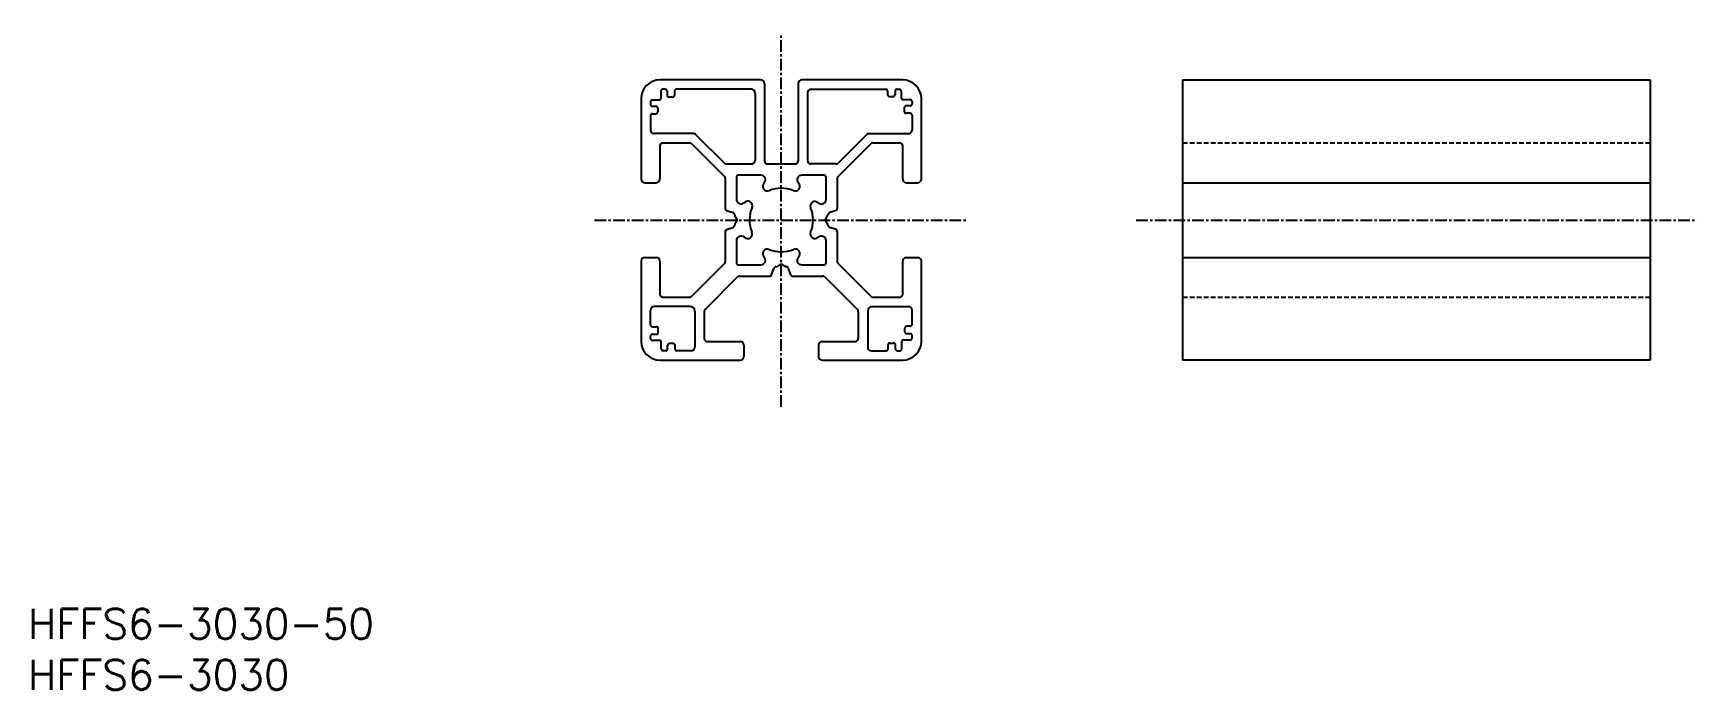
# Model space of a CAD drawing. Extents: x -55 to 123, y -29 to 42.
import ezdxf

# ---------------------------------------------------------------- set-up
doc = ezdxf.new("R2010")
doc.units = 0
doc.linetypes.add('CENTER', pattern=[2, 1.25, -0.25, 0.25, -0.25])
doc.linetypes.add('DASHED', pattern=[0.75, 0.5, -0.25])
doc.layers.get('0').update_dxf_attribs({"linetype": 'CONTINUOUS'})
doc.layers.add('CENTER', color=1, linetype='CENTER')
doc.styles.get("Standard").update_dxf_attribs({"font": 'txt.shx', "bigfont": 'bigfont.shx'})

msp = doc.modelspace()

# ---------------------------------------------------------------- linework, layer by layer
at = {"color": 7, "linetype": 'CONTINUOUS'}
for p, q in [((22.81, 36.74), (12.01, 36.74)), ((12.58, 35.74), (12.32, 35.74)), ((21.81, 35.74), (13.78, 35.74)), ((23.21, 36.34), (23.21, 28.04)), ((26.81, 36.34), (26.81, 28.04)), ((38.01, 36.74), (27.21, 36.74)), ((28.21, 35.74), (36.19, 35.74)), ((37.39, 35.74), (37.65, 35.74)), ((68.01, 6.74), (68.01, 36.74)), ((68.01, 36.74), (118.01, 36.74)), ((118.01, 36.74), (118.01, 6.74)), ((10.01, 34.74), (10.01, 26.14)), ((11.01, 34.38), (11.01, 34.12)), ((11.92, 34.58), (11.21, 34.58)), ((11.21, 33.92), (11.21, 33.92)), ((11.21, 33.92), (11.59, 33.92)), ((12.12, 35.54), (12.12, 34.78)), ((12.78, 35.54), (12.78, 35.54)), ((12.78, 35.54), (12.78, 35.11)), ((13.38, 34.91), (12.98, 34.91)), ((13.58, 35.54), (13.58, 35.54)), ((13.58, 35.54), (13.58, 35.11)), ((22.21, 35.34), (22.21, 28.14)), ((27.81, 35.34), (27.81, 28.14)), ((36.39, 35.54), (36.39, 35.54)), ((36.39, 35.54), (36.39, 35.17)), ((36.59, 34.97), (36.99, 34.97)), ((37.19, 35.54), (37.19, 35.54)), ((37.19, 35.54), (37.19, 35.17)), ((37.85, 35.54), (37.85, 34.83)), ((38.05, 34.63), (38.81, 34.63)), ((38.81, 33.97), (38.38, 33.97)), ((38.81, 33.97), (38.81, 33.97)), ((39.01, 34.43), (39.01, 34.17)), ((40.01, 26.14), (40.01, 34.74)), ((11.01, 32.92), (11.01, 31.39)), ((11.21, 33.12), (11.59, 33.12)), ((11.79, 33.72), (11.79, 33.32)), ((38.18, 33.77), (38.18, 33.37)), ((38.81, 33.17), (38.38, 33.17)), ((39.01, 32.97), (39.01, 31.39)), ((15.6, 30.99), (11.41, 30.99)), ((15.88, 30.87), (18.89, 27.86)), ((34.14, 30.87), (31.13, 27.86)), ((34.43, 30.99), (38.61, 30.99)), ((12.01, 29.69), (12.01, 26.14)), ((12.31, 29.99), (15.22, 29.99)), ((15.43, 29.9), (18.92, 26.41)), ((34.59, 29.9), (31.1, 26.41)), ((34.8, 29.99), (37.71, 29.99)), ((38.01, 26.14), (38.01, 29.69)), ((19.18, 27.74), (21.81, 27.74)), ((23.51, 27.74), (26.51, 27.74)), ((30.85, 27.74), (28.21, 27.74)), ((10.41, 25.74), (11.61, 25.74)), ((19.01, 26.2), (19.01, 22.96)), ((20.21, 26.34), (20.21, 23.97)), ((22.81, 26.54), (20.41, 26.54)), ((29.61, 26.54), (27.22, 26.54)), ((29.81, 23.95), (29.81, 26.34)), ((31.01, 26.2), (31.01, 22.96)), ((38.41, 25.74), (39.61, 25.74)), ((68.01, 25.74), (118.01, 25.74)), ((19.14, 22.77), (19.82, 22.53)), ((20.31, 21.74), (20.05, 22.19)), ((20.31, 21.74), (20.05, 21.29)), ((29.71, 21.74), (29.97, 22.19)), ((29.71, 21.74), (29.97, 21.29)), ((30.88, 22.77), (30.2, 22.53)), ((19.01, 20.52), (19.01, 17.28)), ((19.14, 20.71), (19.82, 20.95)), ((30.88, 20.71), (30.2, 20.95)), ((31.01, 20.52), (31.01, 17.28)), ((20.21, 19.53), (20.21, 17.14)), ((29.81, 17.14), (29.81, 19.53)), ((10.01, 17.34), (10.01, 8.74)), ((10.41, 17.74), (11.61, 17.74)), ((12.01, 17.34), (12.01, 13.79)), ((18.92, 17.07), (15.43, 13.58)), ((20.41, 16.94), (22.81, 16.94)), ((23.98, 15.87), (24.22, 16.55)), ((25.01, 17.04), (24.56, 16.78)), ((25.01, 17.04), (25.46, 16.78)), ((26.04, 15.87), (25.8, 16.55)), ((27.22, 16.94), (29.61, 16.94)), ((31.1, 17.07), (34.59, 13.58)), ((38.01, 13.79), (38.01, 17.34)), ((38.41, 17.74), (39.61, 17.74)), ((40.01, 8.74), (40.01, 17.34)), ((68.01, 17.74), (118.01, 17.74)), ((20.34, 15.65), (16.85, 12.16)), ((20.55, 15.74), (23.79, 15.74)), ((26.23, 15.74), (29.47, 15.74)), ((29.68, 15.65), (33.17, 12.16)), ((15.26, 12.49), (11.41, 12.49)), ((12.31, 13.49), (15.22, 13.49)), ((34.76, 12.49), (38.61, 12.49)), ((34.8, 13.49), (37.71, 13.49)), ((11.01, 10.51), (11.01, 12.09)), ((15.76, 11.99), (15.76, 8.14)), ((16.76, 11.95), (16.76, 9.04)), ((33.26, 11.95), (33.26, 9.04)), ((34.26, 11.99), (34.26, 8.14)), ((39.01, 10.57), (39.01, 12.09)), ((11.01, 9.05), (11.01, 9.31)), ((11.21, 10.31), (11.64, 10.31)), ((11.21, 9.51), (11.21, 9.51)), ((11.21, 9.51), (11.64, 9.51)), ((11.84, 9.71), (11.84, 10.11)), ((38.24, 9.77), (38.24, 10.17)), ((38.81, 10.37), (38.44, 10.37)), ((38.81, 9.57), (38.44, 9.57)), ((38.81, 9.57), (38.81, 9.57)), ((39.01, 9.1), (39.01, 9.37)), ((11.97, 8.85), (11.21, 8.85)), ((12.17, 7.94), (12.17, 8.65)), ((12.64, 7.74), (12.37, 7.74)), ((12.84, 7.94), (12.84, 8.32)), ((12.84, 7.94), (12.84, 7.94)), ((13.44, 8.52), (13.04, 8.52)), ((13.64, 7.94), (13.64, 8.32)), ((13.64, 7.94), (13.64, 7.94)), ((15.36, 7.74), (13.84, 7.74)), ((17.06, 8.74), (20.61, 8.74)), ((21.01, 8.34), (21.01, 7.14)), ((29.01, 8.34), (29.01, 7.14)), ((29.41, 8.74), (32.96, 8.74)), ((34.66, 7.74), (36.24, 7.74)), ((36.44, 7.94), (36.44, 8.37)), ((36.44, 7.94), (36.44, 7.94)), ((36.64, 8.57), (37.04, 8.57)), ((37.24, 7.94), (37.24, 8.37)), ((37.24, 7.94), (37.24, 7.94)), ((37.44, 7.74), (37.7, 7.74)), ((37.9, 7.94), (37.9, 8.7)), ((38.1, 8.9), (38.81, 8.9)), ((12.01, 6.74), (20.61, 6.74)), ((29.41, 6.74), (38.01, 6.74)), ((118.01, 6.74), (68.01, 6.74))]:
    msp.add_line(p, q, dxfattribs=at)
at = {"color": 3, "linetype": 'DASHED'}
for p, q in [((68.01, 29.99), (118.01, 29.99)), ((68.01, 13.49), (118.01, 13.49))]:
    msp.add_line(p, q, dxfattribs=at)
at = {"color": 7, "linetype": 'CONTINUOUS'}
for centre, radius, start, end in [((12.01, 34.74), 2, 90, 180), ((12.32, 35.54), 0.2, 90, 180), ((12.58, 35.54), 0.2, 0, 90), ((13.78, 35.54), 0.2, 90, 180), ((21.81, 35.34), 0.4, 0, 90), ((22.81, 36.34), 0.4, 0, 90), ((27.21, 36.34), 0.4, 90, 180), ((28.21, 35.34), 0.4, 90, 180), ((36.19, 35.54), 0.2, 0, 90), ((37.39, 35.54), 0.2, 90, 180), ((37.65, 35.54), 0.2, 360, 90), ((38.01, 34.74), 2, 0, 90), ((11.21, 34.38), 0.2, 90, 180), ((11.21, 34.12), 0.2, 180, 270), ((11.59, 33.72), 0.2, 0, 90), ((11.92, 34.78), 0.2, 270, 0), ((12.98, 35.11), 0.2, 180, 270), ((13.38, 35.11), 0.2, 270, 0), ((36.59, 35.17), 0.2, 180, 270), ((36.99, 35.17), 0.2, 270, 0), ((38.05, 34.83), 0.2, 180, 270), ((38.38, 33.77), 0.2, 90, 180), ((38.81, 34.43), 0.2, 0, 90), ((38.81, 34.17), 0.2, 270, 0), ((11.21, 32.92), 0.2, 90, 180), ((11.59, 33.32), 0.2, 270, 0), ((38.38, 33.37), 0.2, 180, 270), ((38.81, 32.97), 0.2, 0, 90), ((11.41, 31.39), 0.4, 180, 270), ((15.6, 30.59), 0.4, 45, 90), ((34.43, 30.59), 0.4, 90, 135), ((38.61, 31.39), 0.4, 270, 0), ((12.31, 29.69), 0.3, 90, 180), ((15.22, 29.69), 0.3, 45, 90), ((34.8, 29.69), 0.3, 90, 135), ((37.71, 29.69), 0.3, 0, 90), ((19.18, 28.14), 0.4, 225, 270), ((21.81, 28.14), 0.4, 270, 0), ((23.51, 28.04), 0.3, 180, 270), ((26.51, 28.04), 0.3, 270, 0), ((28.21, 28.14), 0.4, 180, 270), ((30.85, 28.14), 0.4, 270, 315), ((10.41, 26.14), 0.4, 180, 270), ((11.61, 26.14), 0.4, 270, 0), ((18.71, 26.2), 0.3, 0, 45), ((20.41, 26.34), 0.2, 90, 180), ((22.81, 26.04), 0.5, 316.0719, 90), ((23.53, 25.35), 0.5, 136.0719, 292.3801), ((25.01, 21.74), 3.4, 67.6199, 112.3801), ((26.5, 25.35), 0.5, 247.6199, 43.9281), ((27.22, 26.04), 0.5, 90, 223.9281), ((29.61, 26.34), 0.2, 0, 90), ((31.31, 26.2), 0.3, 135, 180), ((38.41, 26.14), 0.4, 180, 270), ((39.61, 26.14), 0.4, 270, 0), ((20.71, 23.97), 0.5, 180, 315.5525), ((21.42, 23.27), 0.5, 336.8552, 135.5525), ((28.62, 23.23), 0.5, 46.0719, 202.3801), ((29.31, 23.95), 0.5, 226.0719, 0), ((19.21, 22.96), 0.2, 180, 250.3833), ((19.72, 22.25), 0.3, 8.9883, 70.3833), ((20.31, 22.34), 0.3, 188.9883, 210), ((25.01, 21.74), 3.4, 156.8552, 202.3801), ((25.01, 21.74), 3.4, 337.6199, 22.3801), ((29.71, 22.34), 0.3, 330, 351.0117), ((30.3, 22.25), 0.3, 109.6167, 171.0117), ((30.81, 22.96), 0.2, 289.6167, 0), ((19.21, 20.52), 0.2, 109.6167, 180), ((19.72, 21.23), 0.3, 289.6167, 351.0117), ((20.31, 21.14), 0.3, 150, 171.0117), ((20.71, 19.53), 0.5, 46.0719, 180), ((21.4, 20.26), 0.5, 226.0719, 22.3801), ((28.62, 20.26), 0.5, 157.6199, 313.9281), ((29.31, 19.53), 0.5, 0, 133.9281), ((29.71, 21.14), 0.3, 8.9883, 30), ((30.3, 21.23), 0.3, 188.9883, 250.3833), ((30.81, 20.52), 0.2, 0, 70.3833), ((23.53, 18.13), 0.5, 67.6199, 223.9281), ((25.01, 21.74), 3.4, 247.6199, 292.3801), ((26.5, 18.13), 0.5, 316.0719, 112.3801), ((10.41, 17.34), 0.4, 90, 180), ((11.61, 17.34), 0.4, 0, 90), ((18.71, 17.28), 0.3, 315, 0), ((20.41, 17.14), 0.2, 180, 270), ((22.81, 17.44), 0.5, 270, 43.9281), ((24.5, 16.45), 0.3, 98.9883, 160.3833), ((24.41, 17.04), 0.3, 278.9883, 300), ((25.61, 17.04), 0.3, 240, 261.0117), ((25.52, 16.45), 0.3, 19.6167, 81.0117), ((27.22, 17.44), 0.5, 136.0719, 270), ((29.61, 17.14), 0.2, 270, 0), ((31.31, 17.28), 0.3, 180, 225), ((38.41, 17.34), 0.4, 90, 180), ((39.61, 17.34), 0.4, 0, 90), ((20.55, 15.44), 0.3, 90, 135), ((23.79, 15.94), 0.2, 270, 340.3833), ((26.23, 15.94), 0.2, 199.6167, 270), ((29.47, 15.44), 0.3, 45, 90), ((11.41, 12.09), 0.4, 90, 180), ((12.31, 13.79), 0.3, 180, 270), ((15.22, 13.79), 0.3, 270, 315), ((15.26, 11.99), 0.5, 0, 90), ((34.76, 11.99), 0.5, 90, 180), ((34.8, 13.79), 0.3, 225, 270), ((37.71, 13.79), 0.3, 270, 0), ((38.61, 12.09), 0.4, 0, 90), ((17.06, 11.95), 0.3, 135, 180), ((32.96, 11.95), 0.3, 0, 45), ((11.21, 10.51), 0.2, 180, 270), ((11.21, 9.31), 0.2, 90, 180), ((11.21, 9.05), 0.2, 180, 270), ((11.64, 10.11), 0.2, 360, 90), ((11.64, 9.71), 0.2, 270, 360), ((17.06, 9.04), 0.3, 180, 270), ((32.96, 9.04), 0.3, 270, 360), ((38.44, 10.17), 0.2, 90, 180), ((38.44, 9.77), 0.2, 180, 270), ((38.81, 10.57), 0.2, 270, 0), ((38.81, 9.37), 0.2, 0, 90), ((38.81, 9.1), 0.2, 270, 0), ((12.01, 8.74), 2, 180, 270), ((11.97, 8.65), 0.2, 0, 90), ((12.37, 7.94), 0.2, 180, 270), ((12.64, 7.94), 0.2, 270, 0), ((13.04, 8.32), 0.2, 90, 180), ((13.44, 8.32), 0.2, 0, 90), ((13.84, 7.94), 0.2, 180, 270), ((15.36, 8.14), 0.4, 270, 0), ((20.61, 8.34), 0.4, 0, 90), ((20.61, 7.14), 0.4, 270, 0), ((29.41, 8.34), 0.4, 90, 180), ((29.41, 7.14), 0.4, 180, 270), ((34.66, 8.14), 0.4, 180, 270), ((36.24, 7.94), 0.2, 270, 360), ((36.64, 8.37), 0.2, 90, 180), ((37.04, 8.37), 0.2, 0, 90), ((37.44, 7.94), 0.2, 180, 270), ((37.7, 7.94), 0.2, 270, 0), ((38.1, 8.7), 0.2, 90, 180), ((38.01, 8.74), 2, 270, 0)]:
    msp.add_arc(centre, radius, start, end, dxfattribs=at)
at = {"layer": 'CENTER', "color": 1, "linetype": 'CENTER'}
for p, q in [((25.01, 1.74), (25.01, 41.74)), ((5.01, 21.74), (45.01, 21.74)), ((63.01, 21.74), (123.01, 21.74))]:
    msp.add_line(p, q, dxfattribs=at)

# ---------------------------------------------------------------- texts
at = {"color": 7, "linetype": 'CONTINUOUS'}
for s, p in [('HFFS6-3030-50', (-55.61, -23.1)), ('HFFS6-3030', (-55.61, -28.56))]:
    msp.add_text(s, height=3.2, dxfattribs=at).set_placement(p)

doc.saveas('drawing.dxf')
